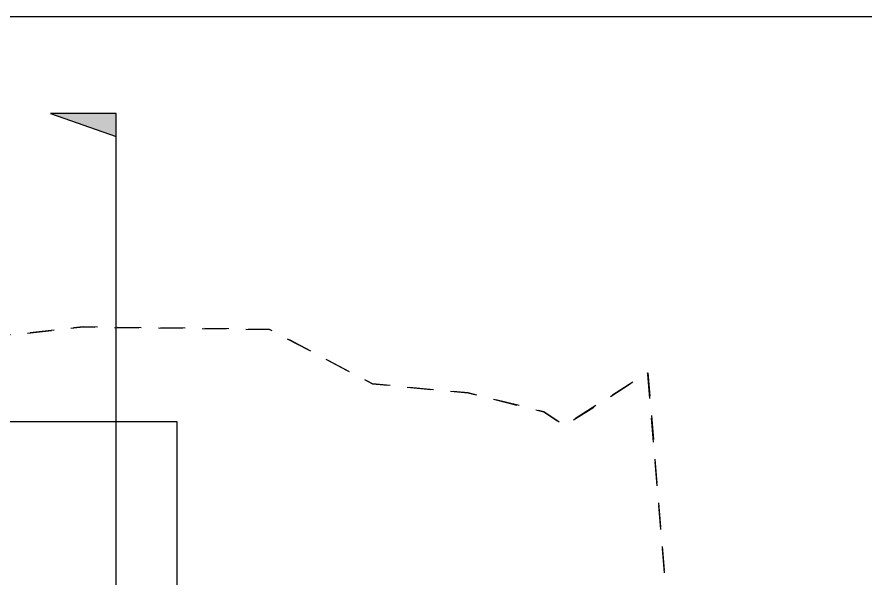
# Model space of a CAD drawing. Header units: millimetres. Extents: x 8456 to 190005487, y 619 to 455456909.
# Drawn here: x 205741 to 216602, y 163015 to 170200 of the extents above; entities that cross this region are included whole.
import ezdxf

# ---------------------------------------------------------------- set-up
doc = ezdxf.new("R2010")
doc.units = ezdxf.units.MM
doc.header["$LTSCALE"] = 400
doc.header["$MEASUREMENT"] = 0
doc.linetypes.add('HID', pattern=[2, 1.1, -0.9])
doc.layers.get('0').update_dxf_attribs({"linetype": 'CONTINUOUS'})
for name, color, linetype in [('AA-MKXX', 3, 'CONTINUOUS'), ('LSMD_CONT_LDREG_41500', 1, 'CONTINUOUS'), ('WAL', 3, 'CONTINUOUS')]:
    doc.layers.add(name, color=color, linetype=linetype)
doc.layers.add('Defpoint', color=161, linetype='CONTINUOUS', plot=False)

# ---------------------------------------------------------------- blocks, each defined once
blk = doc.blocks.new('*U8')
at = {"layer": 'AA-MKXX'}
blk.add_hatch(color=256, dxfattribs=at).paths.add_polyline_path([(16590.5, 600), (16380.5, 0), (16590.5, 0)])
blk.add_lwpolyline([(11590.5, 0), (16590.5, 0), (16590.5, 600), (16380.5, 0)], dxfattribs=at)
blk = doc.blocks.new('A$C2DB436D3')
at = {"layer": 'LSMD_CONT_LDREG_41500', "color": 8, "linetype": 'HID', "elevation": 2516, "flags": 128}
for points in [[(17212, 66), (17967, -23), (17539, 1572), (17289, 2506), (17529, 3503), (19377, 4440), (20141, 6537), (20641, 5724), (20589, 4219), (22297, 3709), (22362, 2887), (22412, 2866), (33052, 11121), (33651, 16197), (32799, 18901), (31773, 31292), (30248, 30323), (29871, 30578), (28487, 30921), (26736, 31087), (24855, 32083), (21446, 32129), (16945, 31638), (14473, 30802), (13998, 31724), (11612, 33775), (6996, 34750), (6518, 35310), (3390, 32810), (2417, 32818), (1737, 32447), (51, 32440), (-33, 32130), (2052, 24146), (2746, 23010), (2850, 21253), (2442, 19479), (1585, 16814), (1594, 14116), (2395, 11480), (3412, 10084), (7067, 7818), (7633, 7224), (8882, 5912), (11650, 4199), (13735, 3268), (15623, 2155), (16525, 153), (17212, 66)], [(1194, 27431), (1981, 27733), (1981, 27733), (1981, 27733), (1981, 27733), (2942, 30455), (2942, 30455), (3883, 32405), (7006, 34748), (11612, 33775), (13998, 31724), (14473, 30802), (16945, 31638), (21446, 32129), (24855, 32083), (26736, 31087), (28487, 30921), (29871, 30578), (30248, 30323), (31773, 31292), (32799, 18901), (33651, 16197), (33052, 11121), (22412, 2866), (22362, 2887), (22297, 3709), (20589, 4219), (20641, 5724), (20141, 6537), (19377, 4440), (17529, 3503), (17289, 2506), (17967, -23), (17212, 66), (16525, 153), (15623, 2155), (13735, 3268), (11650, 4199), (8882, 5912), (7633, 7224), (7067, 7818), (3412, 10084), (2395, 11480), (1594, 14116), (1585, 16814), (2442, 19479), (2850, 21253), (2746, 23010), (2052, 24146), (2147, 24556), (1929, 24615), (1670, 25608), (1194, 27431)]]:
    blk.add_lwpolyline(points, dxfattribs=at)

msp = doc.modelspace()

# ---------------------------------------------------------------- linework, layer by layer
msp.add_lwpolyline([(189041.2, 142200), (217041.2, 142200), (217041.2, 170200), (189041.2, 170200)], close=True)
at = {"layer": 'Defpoint'}
msp.add_lwpolyline([(24667.9, 165017.4), (207788.5, 165017.4), (207788.5, 79917.4), (24667.9, 79917.4)], close=True, dxfattribs=at)
at = {"layer": 'WAL'}
msp.add_line((207012.4, 146995.6, 1600.9), (207012.4, 168668.3, 1600.9), dxfattribs=at)

# ---------------------------------------------------------------- block references
at = {"xscale": 0.7, "yscale": 0.7, "zscale": 0.7}
msp.add_blockref('A$C2DB436D3', (191579.1, 143740.2, -160.1), dxfattribs=at)
at = {"layer": 'AA-MKXX', "xscale": 1.4, "yscale": 1.4, "zscale": 1.4, "rotation": 90}
msp.add_blockref('*U8', (207012.4, 145735.6, 1600.9), dxfattribs=at)

doc.saveas('drawing.dxf')
